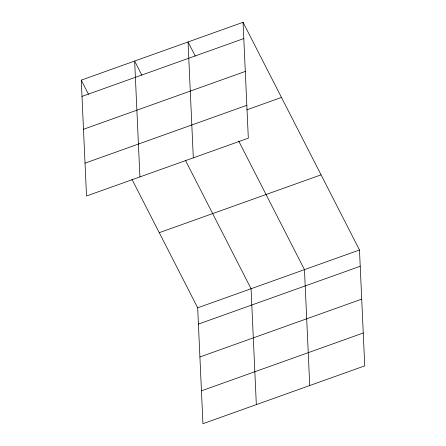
<?xml version="1.0" encoding="UTF-8"?>
<svg xmlns="http://www.w3.org/2000/svg" width="446" height="446" viewBox="0 0 446 446"><rect width="100%" height="100%" fill="white"/><g stroke="black" fill="none" stroke-linecap="round" stroke-linejoin="round"><path stroke-width="0.67" d="M243.059 22.3L248.322 138.182L86.518 196.011L81.261 80.129L243.059 22.3L359.482 249.989L364.739 365.871L202.941 423.7L197.678 307.818L131.927 179.231M81.997 96.403L243.8 38.573M83.491 129.273L245.294 71.444M85.03 163.141L246.833 105.312M246.766 109.844L281.482 97.44M159.261 232.684L321.059 174.854M197.678 307.818L359.482 249.989M198.414 324.097L360.217 266.268M199.908 356.967L361.712 299.138M201.447 390.83L363.25 333M195.292 56.129L188.05 41.963L193.308 157.839M238.716 141.064L304.467 269.652L309.73 385.534M141.895 75.212L134.653 61.046L139.916 176.928M185.324 160.147L251.07 288.735L256.333 404.617M81.261 80.129L88.503 94.296"/></g></svg>
